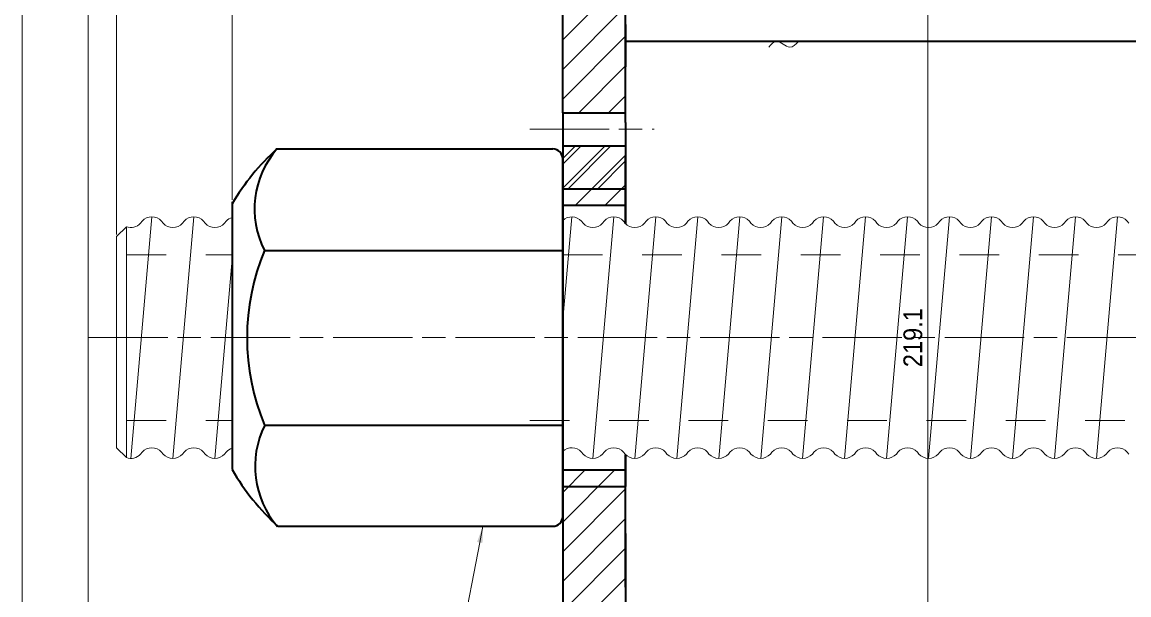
# Model space of a CAD drawing. Units: millimetres at full size, sheet at 1:2; details may follow other scales. Extents: x 2335 to 3175, y 1300 to 1901.
# Drawn here: x 2335.5 to 2670.2, y 1507.6 to 1680.7 of the extents above; entities that cross this region are included whole.
import ezdxf
from ezdxf.enums import TextEntityAlignment as Align

# ---------------------------------------------------------------- set-up
doc = ezdxf.new("R2010")
doc.units = ezdxf.units.MM
doc.header["$LTSCALE"] = 2
doc.linetypes.add('CHAIN', pattern=[18.5, 12, -1.5, 3.5, -1.5])
doc.linetypes.add('DASHED_SPACED', pattern=[12, 6, -6])
for name, color, linetype, lineweight in [('1外形線', 7, 'Continuous', 35), ('2細い実線', 3, 'Continuous', 20), ('3隠れ線', 2, 'DASHED_SPACED', 13), ('4中心線', 1, 'CHAIN', 15), ('6寸法線', 4, 'Continuous', 13), ('7枠', 7, 'Continuous', 13)]:
    doc.layers.add(name, color=color, linetype=linetype, lineweight=lineweight)
doc.styles.add('Arial', font='')
doc.styles.get('Arial').set_extended_font_data('Arial')
pattern_1 = [(45, (2385.352, 6887.019), (-4.49013, 4.49013), [])]

# ---------------------------------------------------------------- blocks, each defined once
blk = doc.blocks.new('filled_arrow')
at = {"color": 0, "linetype": 'Continuous', "lineweight": -2}
blk.add_solid([(7.5, 1.25), (0, 0), (7.5, -1.25)], dxfattribs=at)

msp = doc.modelspace()

# ---------------------------------------------------------------- hatches: boundary and pattern name
at = {"layer": '2細い実線'}
h = msp.add_hatch(dxfattribs=at)
h.set_pattern_fill('USER', color=256, style=0, pattern_type=2)
h.set_pattern_definition(pattern_1)
h.paths.add_polyline_path([(2517.978, 1797.43), (2498.978, 1797.43), (2498.978, 1653.3), (2517.978, 1653.3)])
h = msp.add_hatch(dxfattribs=at)
h.set_pattern_fill('USER', color=256, style=0, pattern_type=2)
h.set_pattern_definition([(45, (2313.767, 7190.871), (-4.49013, 4.49013), [])])
h.paths.add_polyline_path([(2498.978, 1643.3), (2498.978, 1630.3), (2517.978, 1630.3), (2517.978, 1640.3), (2517.978, 1643.3)])
h = msp.add_hatch(dxfattribs=at)
h.set_pattern_fill('USER', color=256, style=0, pattern_type=2)
h.set_pattern_definition(pattern_1)
h.paths.add_polyline_path([(2517.978, 1625.3), (2517.978, 1640.3), (2517.978, 1643.3), (2498.978, 1643.3), (2498.978, 1625.3)])
h = msp.add_hatch(dxfattribs=at)
h.set_pattern_fill('USER', color=256, style=0, pattern_type=2)
h.set_pattern_definition([(45, (2385.352, 5367.246), (-4.49013, 4.49013), [])])
h.paths.add_polyline_path([(2498.978, 1373.17), (2517.978, 1373.17), (2517.978, 1545.3), (2498.978, 1545.3)])

# ---------------------------------------------------------------- linework, layer by layer
at = {"layer": '1外形線'}
for p, q in [((2498.978, 1653.3), (2498.978, 1797.43)), ((2517.978, 1650.3), (2517.978, 1797.43)), ((2517.978, 1679.975), (2517.978, 1667.148)), ((2842.478, 1674.85), (2517.978, 1674.85)), ((2498.978, 1653.3), (2498.978, 1643.3)), ((2498.978, 1653.3), (2517.978, 1653.3)), ((2498.978, 1653.3), (2517.978, 1653.3)), ((2498.978, 1653.3), (2498.978, 1643.3)), ((2517.978, 1650.3), (2517.978, 1640.3)), ((2517.978, 1650.3), (2517.978, 1640.3)), ((2412.516, 1642.323), (2495.978, 1642.323)), ((2498.978, 1643.3), (2517.978, 1643.3)), ((2498.978, 1643.3), (2498.978, 1630.3)), ((2498.978, 1643.3), (2517.978, 1643.3)), ((2498.978, 1643.3), (2498.978, 1630.3)), ((2498.978, 1640.3), (2498.978, 1630.3)), ((2498.978, 1530.3), (2498.978, 1640.3)), ((2517.978, 1640.3), (2517.978, 1630.3)), ((2517.978, 1619.703), (2517.978, 1640.3)), ((2517.978, 1640.3), (2517.978, 1630.3)), ((2498.978, 1531.277), (2498.978, 1639.323)), ((2498.978, 1630.3), (2517.978, 1630.3)), ((2498.978, 1630.3), (2498.978, 1540.3)), ((2498.978, 1630.3), (2498.978, 1540.3)), ((2517.978, 1630.3), (2517.978, 1619.703)), ((2517.978, 1630.3), (2517.978, 1619.703)), ((2517.978, 1630.3), (2517.978, 1619.703)), ((2517.978, 1630.3), (2517.978, 1619.703)), ((2398.978, 1626.307), (2398.978, 1545.427)), ((2398.978, 1625.782), (2398.978, 1545.427)), ((2498.978, 1625.3), (2517.978, 1625.3)), ((2408.764, 1611.681), (2498.978, 1611.681)), ((2408.764, 1558.832), (2498.978, 1558.832)), ((2517.978, 1549.903), (2517.978, 1540.3)), ((2517.978, 1530.3), (2517.978, 1549.903)), ((2517.978, 1549.903), (2517.978, 1540.3)), ((2517.978, 1509.915), (2517.978, 1549.903)), ((2498.978, 1545.3), (2517.978, 1545.3)), ((2498.978, 1540.3), (2517.978, 1540.3)), ((2498.978, 1540.3), (2498.978, 1373.17)), ((2412.821, 1528.277), (2495.978, 1528.277)), ((2517.978, 1526.1), (2517.978, 1373.17))]:
    msp.add_line(p, q, dxfattribs=at)
for centre, radius, start, end in [((2460.065, 1589.597), 71, 132.04456, 149.35937), ((2433.339, 1624.223), 27.591, 139.00213, 207.03791), ((2495.978, 1639.323), 3, 0, 90), ((2472.119, 1585.256), 68.644, 157.35945, 202.64055), ((2433.479, 1546.397), 27.591, 153.16709, 221.20287), ((2460.491, 1580.894), 71, 209.95917, 227.82395), ((2495.978, 1531.277), 3, 270, 0)]:
    msp.add_arc(centre, radius, start, end, dxfattribs=at)
at = {"layer": '2細い実線'}
for p, q in [((2374.686, 1621.8), (2368.336, 1548.8)), ((2371.751, 1620.519), (2371.27, 1619.882)), ((2377.62, 1620.519), (2378.101, 1619.882)), ((2387.386, 1621.8), (2381.036, 1548.8)), ((2384.451, 1620.519), (2383.97, 1619.882)), ((2390.32, 1620.519), (2390.801, 1619.882)), ((2397.151, 1620.519), (2396.67, 1619.882)), ((2501.686, 1621.8), (2498.978, 1590.672)), ((2504.62, 1620.519), (2505.101, 1619.882)), ((2514.386, 1621.8), (2508.036, 1548.8)), ((2511.451, 1620.519), (2510.97, 1619.882)), ((2517.32, 1620.519), (2517.801, 1619.882)), ((2527.086, 1621.8), (2520.736, 1548.8)), ((2524.151, 1620.519), (2523.67, 1619.882)), ((2530.02, 1620.519), (2530.501, 1619.882)), ((2539.786, 1621.8), (2533.436, 1548.8)), ((2536.851, 1620.519), (2536.37, 1619.882)), ((2542.72, 1620.519), (2543.201, 1619.882)), ((2552.486, 1621.8), (2546.136, 1548.8)), ((2549.551, 1620.519), (2549.07, 1619.882)), ((2555.42, 1620.519), (2555.901, 1619.882)), ((2565.186, 1621.8), (2558.836, 1548.8)), ((2562.251, 1620.519), (2561.77, 1619.882)), ((2568.12, 1620.519), (2568.601, 1619.882)), ((2577.886, 1621.8), (2571.536, 1548.8)), ((2574.951, 1620.519), (2574.47, 1619.882)), ((2580.82, 1620.519), (2581.301, 1619.882)), ((2590.586, 1621.8), (2584.236, 1548.8)), ((2587.651, 1620.519), (2587.17, 1619.882)), ((2593.52, 1620.519), (2594.001, 1619.882)), ((2603.286, 1621.8), (2596.936, 1548.8)), ((2600.351, 1620.519), (2599.87, 1619.882)), ((2606.22, 1620.519), (2606.701, 1619.882)), ((2615.986, 1621.8), (2609.636, 1548.8)), ((2613.051, 1620.519), (2612.57, 1619.882)), ((2618.92, 1620.519), (2619.401, 1619.882)), ((2628.686, 1621.8), (2622.336, 1548.8)), ((2628.686, 1621.8), (2622.336, 1548.8)), ((2625.751, 1620.519), (2625.27, 1619.882)), ((2625.751, 1620.519), (2625.27, 1619.882)), ((2631.62, 1620.519), (2632.101, 1619.882)), ((2631.62, 1620.519), (2632.101, 1619.882)), ((2641.386, 1621.8), (2635.036, 1548.8)), ((2638.451, 1620.519), (2637.97, 1619.882)), ((2644.32, 1620.519), (2644.801, 1619.882)), ((2654.086, 1621.8), (2647.736, 1548.8)), ((2651.151, 1620.519), (2650.67, 1619.882)), ((2657.02, 1620.519), (2657.501, 1619.882)), ((2666.786, 1621.8), (2660.436, 1548.8)), ((2663.851, 1620.519), (2663.37, 1619.882)), ((2669.72, 1620.519), (2670.201, 1619.882)), ((2366.978, 1618.838), (2363.978, 1615.838)), ((2366.978, 1618.838), (2366.978, 1549.038)), ((2363.978, 1615.838), (2363.978, 1552.038)), ((2398.978, 1609.065), (2393.736, 1548.8)), ((2366.978, 1549.038), (2363.978, 1552.038)), ((2371.27, 1550.082), (2371.751, 1550.719)), ((2378.101, 1550.082), (2377.62, 1550.719)), ((2383.97, 1550.082), (2384.451, 1550.719)), ((2390.801, 1550.082), (2390.32, 1550.719)), ((2396.67, 1550.082), (2397.151, 1550.719)), ((2505.101, 1550.082), (2504.62, 1550.719)), ((2510.97, 1550.082), (2511.451, 1550.719)), ((2517.801, 1550.082), (2517.32, 1550.719)), ((2523.67, 1550.082), (2524.151, 1550.719)), ((2530.501, 1550.082), (2530.02, 1550.719)), ((2536.37, 1550.082), (2536.851, 1550.719)), ((2543.201, 1550.082), (2542.72, 1550.719)), ((2549.07, 1550.082), (2549.551, 1550.719)), ((2555.901, 1550.082), (2555.42, 1550.719)), ((2561.77, 1550.082), (2562.251, 1550.719)), ((2568.601, 1550.082), (2568.12, 1550.719)), ((2574.47, 1550.082), (2574.951, 1550.719)), ((2581.301, 1550.082), (2580.82, 1550.719)), ((2587.17, 1550.082), (2587.651, 1550.719)), ((2594.001, 1550.082), (2593.52, 1550.719)), ((2599.87, 1550.082), (2600.351, 1550.719)), ((2606.701, 1550.082), (2606.22, 1550.719)), ((2612.57, 1550.082), (2613.051, 1550.719)), ((2619.401, 1550.082), (2618.92, 1550.719)), ((2625.27, 1550.082), (2625.751, 1550.719)), ((2625.27, 1550.082), (2625.751, 1550.719)), ((2632.101, 1550.082), (2631.62, 1550.719)), ((2632.101, 1550.082), (2631.62, 1550.719)), ((2637.97, 1550.082), (2638.451, 1550.719)), ((2644.801, 1550.082), (2644.32, 1550.719)), ((2650.67, 1550.082), (2651.151, 1550.719)), ((2657.501, 1550.082), (2657.02, 1550.719)), ((2663.37, 1550.082), (2663.851, 1550.719)), ((2670.201, 1550.082), (2669.72, 1550.719))]:
    msp.add_line(p, q, dxfattribs=at)
for centre, start, end in [((2374.686, 1617.8), 42.81375, 137.18625), ((2387.386, 1617.8), 42.81375, 137.18625), ((2400.086, 1617.8), 106.0779, 137.18625), ((2501.686, 1617.8), 42.81375, 132.6053), ((2514.386, 1617.8), 42.81375, 137.18625), ((2527.086, 1617.8), 42.81375, 137.18625), ((2539.786, 1617.8), 42.81375, 137.18625), ((2552.486, 1617.8), 42.81375, 137.18625), ((2565.186, 1617.8), 42.81375, 137.18625), ((2577.886, 1617.8), 42.81375, 137.18625), ((2590.586, 1617.8), 42.81375, 137.18625), ((2603.286, 1617.8), 42.81375, 137.18625), ((2615.986, 1617.8), 42.81375, 137.18625), ((2628.686, 1617.8), 42.81375, 137.18625), ((2628.686, 1617.8), 42.81375, 137.18625), ((2641.386, 1617.8), 42.81375, 137.18625), ((2654.086, 1617.8), 42.81375, 137.18625), ((2666.786, 1617.8), 42.81375, 137.18625), ((2368.336, 1622.6), 250.15699, 317.18625), ((2381.036, 1622.6), 222.81375, 317.18625), ((2393.736, 1622.6), 222.81375, 317.18625), ((2508.036, 1622.6), 222.81375, 317.18625), ((2520.736, 1622.6), 222.81375, 226.41388), ((2520.736, 1622.6), 222.81375, 317.18625), ((2533.436, 1622.6), 222.81375, 317.18625), ((2546.136, 1622.6), 222.81375, 317.18625), ((2558.836, 1622.6), 222.81375, 317.18625), ((2571.536, 1622.6), 222.81375, 317.18625), ((2584.236, 1622.6), 222.81375, 317.18625), ((2596.936, 1622.6), 222.81375, 317.18625), ((2609.636, 1622.6), 222.81375, 317.18625), ((2622.336, 1622.6), 222.81375, 317.18625), ((2622.336, 1622.6), 222.81375, 317.18625), ((2635.036, 1622.6), 222.81375, 317.18625), ((2647.736, 1622.6), 222.81375, 317.18625), ((2660.436, 1622.6), 222.81375, 317.18625), ((2368.336, 1552.8), 250.15699, 317.18625), ((2374.686, 1548), 42.81375, 137.18625), ((2381.036, 1552.8), 222.81375, 317.18625), ((2387.386, 1548), 42.81375, 137.18625), ((2393.736, 1552.8), 222.81375, 317.18625), ((2400.086, 1548), 106.0779, 137.18625), ((2501.686, 1548), 42.81375, 132.6053), ((2508.036, 1552.8), 222.81375, 317.18625), ((2514.386, 1548), 42.81375, 137.18625), ((2520.736, 1552.8), 222.81375, 317.18625), ((2527.086, 1548), 42.81375, 137.18625), ((2533.436, 1552.8), 222.81375, 317.18625), ((2539.786, 1548), 42.81375, 137.18625), ((2546.136, 1552.8), 222.81375, 317.18625), ((2552.486, 1548), 42.81375, 137.18625), ((2558.836, 1552.8), 222.81375, 317.18625), ((2565.186, 1548), 42.81375, 137.18625), ((2571.536, 1552.8), 222.81375, 317.18625), ((2577.886, 1548), 42.81375, 137.18625), ((2584.236, 1552.8), 222.81375, 317.18625), ((2590.586, 1548), 42.81375, 137.18625), ((2596.936, 1552.8), 222.81375, 317.18625), ((2603.286, 1548), 42.81375, 137.18625), ((2609.636, 1552.8), 222.81375, 317.18625), ((2615.986, 1548), 42.81375, 137.18625), ((2622.336, 1552.8), 222.81375, 317.18625), ((2622.336, 1552.8), 222.81375, 317.18625), ((2628.686, 1548), 42.81375, 137.18625), ((2628.686, 1548), 42.81375, 137.18625), ((2635.036, 1552.8), 222.81375, 317.18625), ((2641.386, 1548), 42.81375, 137.18625), ((2647.736, 1552.8), 222.81375, 317.18625), ((2654.086, 1548), 42.81375, 137.18625), ((2660.436, 1552.8), 222.81375, 317.18625), ((2666.786, 1548), 42.81375, 137.18625)]:
    msp.add_arc(centre, 4, start, end, dxfattribs=at)
msp.add_open_spline([(2561.287, 1673.096), (2562.032, 1673.951), (2562.776, 1674.807), (2563.611, 1674.851), (2564.871, 1674.917), (2566.337, 1673.134), (2567.64, 1673.096), (2568.585, 1673.067), (2569.445, 1673.958), (2570.304, 1674.848)], degree=3, knots=[0, 0, 0, 0, 1, 1, 1, 2, 2, 2, 3, 3, 3, 3], dxfattribs=at)
at = {"layer": '3隠れ線'}
for p, q in [((2366.978, 1610.3), (2398.978, 1610.3)), ((2498.978, 1610.3), (2959.236, 1610.3)), ((2366.978, 1560.3), (2398.978, 1560.3)), ((2488.978, 1560.3), (2959.236, 1560.3))]:
    msp.add_line(p, q, dxfattribs=at)
at = {"layer": '4中心線'}
for p, q in [((2488.978, 1648.3), (2526.595, 1648.3)), ((2355.489, 1585.3), (3144.133, 1585.3))]:
    msp.add_line(p, q, dxfattribs=at)
at = {"layer": '6寸法線'}
for p, q in [((2363.978, 1616.463), (2363.978, 1808.3)), ((2398.978, 1626.932), (2398.978, 1808.3)), ((2398.978, 1626.932), (2398.978, 1808.3)), ((2609.405, 1694.85), (2609.405, 1475.75))]:
    msp.add_line(p, q, dxfattribs=at)
msp.add_lwpolyline([(2474.822, 1528.277), (2473.871, 1523.369), (2462.786, 1466.162), (2402.114, 1466.162)], dxfattribs=at)
at = {"layer": '7枠'}
for p, q in [((2335.452, 1901.192), (2335.452, 1307.192)), ((2355.452, 1881.192), (2355.452, 1327.192))]:
    msp.add_line(p, q, dxfattribs=at)

# ---------------------------------------------------------------- block references
at = {"layer": '6寸法線', "xscale": 0.667, "yscale": 0.667, "rotation": 259}
msp.add_blockref('filled_arrow', (2474.822, 1528.277), dxfattribs=at)

# ---------------------------------------------------------------- texts
at = {"layer": '6寸法線', "style": 'Arial', "width": 0.9}
msp.add_text('219.1', height=5.682, rotation=90, dxfattribs=at).set_placement((2604.852, 1585.3), align=Align.MIDDLE_CENTER)

doc.saveas('drawing.dxf')
